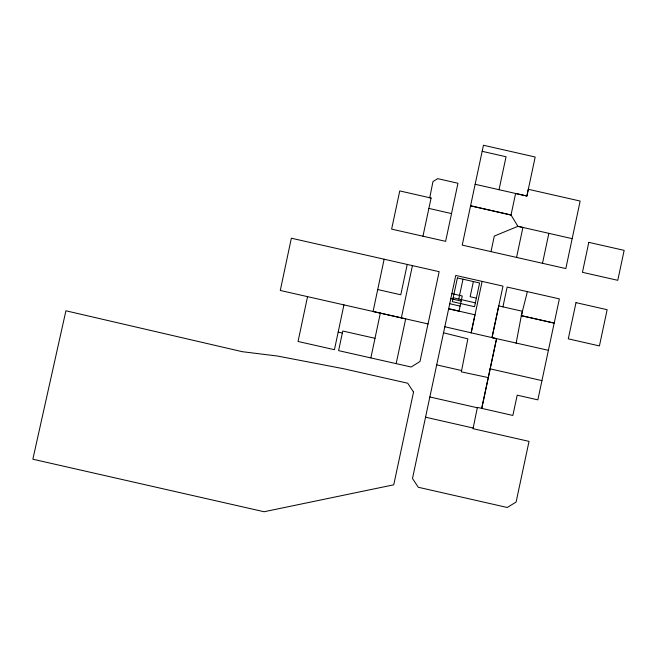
<?xml version="1.0" encoding="UTF-8"?>
<svg xmlns="http://www.w3.org/2000/svg" width="657" height="657" viewBox="0 0 657 657"><rect width="100%" height="100%" fill="white"/><g stroke="black" fill="none" stroke-linecap="round" stroke-linejoin="round"><path stroke-width="0.99" d="M516.115 343.365L521.329 315.647L527.366 291.626L559.37 298.878L554.204 323.129L521.354 315.688L522.455 311.278L498.737 305.899L491.986 337.616L548.398 350.304L537.853 399.858L517.215 395.169L512.846 415.454L477.401 407.381L473.032 428.676L529.025 441.373L516.115 502.022L507.261 507.483L418.279 487.264L412.489 478.46L455.761 275.431L502.983 286.115L492.019 337.665M444.797 326.743L496.561 338.659L488.282 377.586L461.354 371.87L467.858 338.84L443.516 332.812M428.011 323.876L419.995 361.522L411.134 367.008L338.61 350.641L342.765 331.029L375.007 338.306M307.558 296.603L298.048 341.476L334.446 349.696L343.948 304.84M384.14 259.219L373.061 311.492L405.689 318.859L396.155 363.633M370.852 357.917L380.346 313.085M407.233 264.442L439.163 271.67L428.044 323.926L280.276 290.476L291.355 238.212L407.233 264.442L400.795 294.779L377.718 289.548M401.353 317.873L412.424 265.633M422.96 236.208L431.082 198.044L429.752 197.691L432.971 181.57L437.693 178.655L457.97 183.254L451.523 213.541M482.172 151.324L483.453 145.254L535.184 157.007L526.881 196.032L475.142 184.28L482.172 151.324L506.046 156.752L499.024 189.709M471.135 332.803L474.962 314.81L448.616 308.749L459.021 311.155L462.249 295.995L451.876 293.638M491.001 251.631L494.302 236.06L517.905 226.337L522.906 227.462L516.566 257.421M502.925 306.885L507.138 287.06L527.366 291.626M496.561 338.659L481.737 408.367L488.282 377.586M517.905 226.337L511.031 214.995L515.614 193.47L526.881 196.032L528.318 189.29L580.147 201.05L565.825 268.573L542.501 263.301L548.858 233.35M548.398 350.304L554.171 323.08L521.329 315.647M475.142 184.28L462.232 245.11L542.501 263.301M458.775 299.042L463.004 279.2M473.385 281.557L470.149 296.718L476.374 298.13M471.168 332.844L482.123 281.393M511.031 214.995L470.56 205.805L511.064 215.036M431.082 198.044L399.752 190.924L391.621 229.121L445.627 241.341L451.548 213.591L428.849 208.392M517.88 226.287L572.19 238.655M450.801 298.689L461.173 301.046M449.725 303.739L460.097 306.105M338.183 332.105L342.338 333.05M490.122 368.832L541.935 380.608M436.675 364.873L461.633 370.54M429.842 396.968L477.327 407.767M425.531 417.195L473.155 428.027M453.174 297.752L475.372 302.861M575.992 302.639L568.289 338.84L599.43 345.927L607.134 309.693L575.992 302.639M588.812 242.359L582.439 272.318L617.777 280.317L624.15 250.358L588.812 242.359M413.532 392.032L393.748 484.809L264.089 511.746L32.85 459.218L65.914 310.786L242.261 351.684L277.632 356.061L343.644 368.749L407.701 383.22L413.532 392.032M457.403 277.919L452.344 301.662L474.543 306.712L479.61 282.978L457.403 277.919"/></g></svg>
